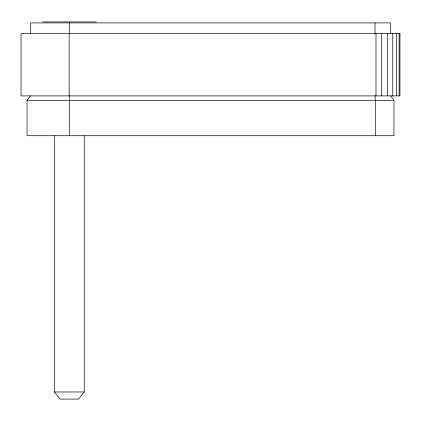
<?xml version="1.0" encoding="UTF-8"?>
<svg xmlns="http://www.w3.org/2000/svg" width="421" height="421" viewBox="0 0 421 421"><rect width="100%" height="100%" fill="white"/><g stroke="black" fill="none" stroke-linecap="round" stroke-linejoin="round"><path stroke-width="0.63" d="M69.402 95.893L69.307 135.709M390.42 95.893L393.972 100.398L393.972 135.709L27.028 135.709L27.028 100.398L30.58 95.893M84.258 135.709L84.258 391.983L78.548 399.092L60.061 399.092L54.351 391.983L54.351 135.709M42.553 21.908L96.251 21.908M27.028 100.398L393.972 100.398M54.351 391.983L84.258 391.983M375 95.893L375.369 100.398L375.369 135.709M399.113 33.522L399.113 95.893M396.656 33.522L396.656 95.893M392.751 33.522L392.751 95.893M390.42 33.522L390.42 22.902L30.58 22.902L30.58 33.522M387.662 33.522L387.662 95.893M381.731 33.522L381.731 95.893M375.985 33.522L375.985 95.893M375 22.902L375 33.522M69.402 22.902L69.402 33.522M69.144 33.522L69.144 95.893M399.95 33.522L21.05 33.522L21.05 95.893L399.95 95.893L399.95 33.522"/></g></svg>
